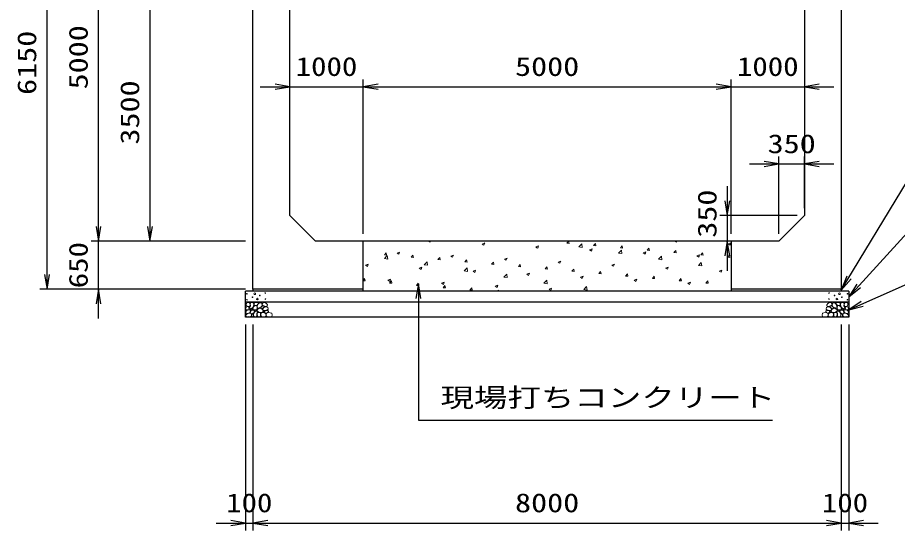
# Model space of a CAD drawing. Units: millimetres at full size. Extents: x 0 to 84100, y 0 to 59400.
# Drawn here: x 60850 to 72812, y 29970 to 36940 of the extents above; entities that cross this region are included whole.
import ezdxf
from ezdxf.enums import TextEntityAlignment as Align

# ---------------------------------------------------------------- set-up
doc = ezdxf.new("R2010")
doc.units = ezdxf.units.MM
for name, color, linetype, lineweight in [('D-DCR-HCHn', 4, 'Continuous', 9), ('D-STR-DIM', 7, 'Continuous', 25), ('D-STR-STRn', 1, 'Continuous', 25), ('D-STR-TXT', 7, 'Continuous', 25)]:
    doc.layers.add(name, color=color, linetype=linetype, lineweight=lineweight)
doc.styles.add('ＭＳ ゴシック', font='')
doc.styles.get('ＭＳ ゴシック').set_extended_font_data('MS Gothic')

# ---------------------------------------------------------------- blocks, each defined once
blk = doc.blocks.new('open_arrow')
at = {"color": 0, "linetype": 'Continuous', "lineweight": -2}
blk.add_lwpolyline([(7.5, 1.25), (0, 0), (7.5, -1.25)], dxfattribs=at)

msp = doc.modelspace()

# ---------------------------------------------------------------- linework, layer by layer
at = {"layer": 'D-DCR-HCHn'}
for p, q in [((66440.382, 33900), (66461.035, 33886.069)), ((66461.065, 33886.096), (66465.73, 33900)), ((67165.826, 33862.496), (67201.395, 33876.149)), ((67165.827, 33862.429), (67191.096, 33845.384)), ((67191.126, 33845.411), (67201.427, 33876.109)), ((68317.101, 33873.367), (68347.465, 33870.71)), ((68317.217, 33873.392), (68339.544, 33900)), ((68347.677, 33870.263), (68342.192, 33900)), ((68480.214, 33823.165), (68519.781, 33864.403)), ((68525.414, 33816.077), (68519.801, 33864.321)), ((68681.586, 33841.513), (68706.077, 33870.7)), ((68712.045, 33838.383), (68706.172, 33870.226)), ((69789.101, 33900), (69808.114, 33887.175)), ((69808.144, 33887.204), (69812.438, 33900)), ((70512.907, 33863.535), (70538.176, 33846.491)), ((70512.91, 33863.601), (70548.479, 33877.254)), ((70538.206, 33846.519), (70548.506, 33877.217)), ((65837.118, 33714.425), (65861.609, 33743.611)), ((65867.586, 33711.313), (65861.713, 33743.156)), ((66008.93, 33739.335), (66044.5, 33752.989)), ((66008.933, 33739.268), (66034.202, 33722.224)), ((66034.232, 33722.25), (66044.532, 33752.948)), ((67895.889, 33821.81), (67931.458, 33835.464)), ((67895.889, 33821.744), (67921.158, 33804.7)), ((67921.188, 33804.727), (67931.488, 33835.425)), ((68480.292, 33822.956), (68525.472, 33815.949)), ((68625.951, 33781.125), (68661.521, 33794.779)), ((68625.951, 33781.059), (68651.22, 33764.015)), ((68651.25, 33764.042), (68661.55, 33794.74)), ((68681.469, 33841.489), (68711.833, 33838.832)), ((69022.372, 33739.081), (69061.939, 33780.318)), ((69022.45, 33738.871), (69067.63, 33731.864)), ((69045.837, 33809.611), (69076.201, 33806.954)), ((69045.956, 33809.635), (69070.446, 33838.822)), ((69067.572, 33731.992), (69061.96, 33780.237)), ((69076.413, 33806.502), (69070.539, 33838.345)), ((69356.012, 33740.374), (69381.281, 33723.33)), ((69356.014, 33740.44), (69391.584, 33754.094)), ((69381.311, 33723.358), (69391.611, 33754.056)), ((69410.205, 33777.732), (69440.569, 33775.076)), ((69410.325, 33777.757), (69434.815, 33806.943)), ((69440.78, 33774.622), (69434.907, 33806.464)), ((69774.574, 33745.854), (69804.938, 33743.198)), ((69774.694, 33745.879), (69799.185, 33775.065)), ((69805.148, 33742.741), (69799.275, 33774.584)), ((70139.064, 33714.001), (70163.554, 33743.187)), ((70169.516, 33710.86), (70163.642, 33742.703)), ((65836.773, 33664.652), (65876.34, 33705.889)), ((65836.85, 33664.448), (65882.03, 33657.441)), ((65837.009, 33714.4), (65867.373, 33711.744)), ((65881.973, 33657.564), (65876.36, 33705.808)), ((66201.377, 33682.522), (66231.741, 33679.865)), ((66201.488, 33682.547), (66225.978, 33711.733)), ((66231.954, 33679.433), (66226.08, 33711.276)), ((66378.931, 33580.567), (66418.499, 33621.805)), ((66424.131, 33573.479), (66418.519, 33621.724)), ((66565.746, 33650.644), (66596.11, 33647.987)), ((66565.857, 33650.669), (66590.347, 33679.855)), ((66596.322, 33647.552), (66590.448, 33679.395)), ((66738.993, 33698.65), (66774.562, 33712.304)), ((66738.994, 33698.583), (66764.264, 33681.539)), ((66764.293, 33681.566), (66774.594, 33712.264)), ((66930.114, 33618.766), (66960.478, 33616.109)), ((66930.226, 33618.791), (66954.717, 33647.977)), ((66960.689, 33615.672), (66954.816, 33647.514)), ((67294.596, 33586.912), (67319.086, 33616.099)), ((67325.057, 33583.791), (67319.183, 33615.634)), ((67469.056, 33657.965), (67504.625, 33671.618)), ((67469.056, 33657.898), (67494.325, 33640.854)), ((67494.355, 33640.881), (67504.655, 33671.579)), ((68199.118, 33617.279), (68234.688, 33630.933)), ((68199.118, 33617.213), (68224.387, 33600.169)), ((68224.417, 33600.197), (68234.717, 33630.895)), ((69564.53, 33654.996), (69604.097, 33696.234)), ((69564.608, 33654.785), (69609.788, 33647.778)), ((69609.73, 33647.908), (69604.118, 33696.152)), ((70086.074, 33699.689), (70111.343, 33682.645)), ((70086.077, 33699.755), (70121.646, 33713.409)), ((70111.373, 33682.673), (70121.673, 33713.371)), ((70138.942, 33713.976), (70169.306, 33711.32)), ((70503.31, 33682.098), (70533.674, 33679.442)), ((70503.433, 33682.123), (70527.923, 33711.309)), ((70533.883, 33678.98), (70528.01, 33710.823)), ((65582.097, 33575.489), (65617.667, 33589.143)), ((65582.1, 33575.422), (65607.369, 33558.378)), ((65607.399, 33558.404), (65617.699, 33589.102)), ((66312.16, 33534.804), (66347.729, 33548.458)), ((66312.162, 33534.738), (66337.431, 33517.693)), ((66337.46, 33517.72), (66347.761, 33548.418)), ((66379.008, 33580.363), (66424.188, 33573.356)), ((66921.089, 33496.482), (66960.657, 33537.72)), ((66921.166, 33496.277), (66966.346, 33489.27)), ((66966.289, 33489.395), (66960.677, 33537.639)), ((67042.223, 33494.119), (67077.792, 33507.773)), ((67067.522, 33477.035), (67077.822, 33507.733)), ((67294.482, 33586.888), (67324.846, 33584.231)), ((67658.85, 33555.01), (67689.214, 33552.353)), ((67658.965, 33555.034), (67683.455, 33584.221)), ((67689.425, 33551.911), (67683.551, 33583.753)), ((68023.218, 33523.132), (68053.582, 33520.475)), ((68023.334, 33523.156), (68047.825, 33552.342)), ((68053.792, 33520.03), (68047.919, 33551.873)), ((68387.704, 33491.278), (68412.194, 33520.464)), ((68418.16, 33488.149), (68412.287, 33519.992)), ((68929.179, 33576.529), (68954.448, 33559.484)), ((68929.181, 33576.594), (68964.751, 33590.248)), ((68954.478, 33559.512), (68964.779, 33590.21)), ((69659.241, 33535.844), (69684.51, 33518.8)), ((69659.244, 33535.909), (69694.813, 33549.563)), ((69684.54, 33518.828), (69694.84, 33549.526)), ((70106.688, 33570.911), (70146.255, 33612.149)), ((70106.766, 33570.7), (70151.946, 33563.693)), ((70151.888, 33563.823), (70146.276, 33612.068)), ((70389.307, 33495.224), (70424.876, 33508.878)), ((70414.601, 33478.143), (70424.902, 33508.841)), ((65550, 33372.251), (65567.726, 33393.376)), ((65573.701, 33361.08), (65567.828, 33392.923)), ((65885.327, 33370.958), (65920.896, 33384.612)), ((65910.628, 33353.874), (65920.928, 33384.572)), ((67042.223, 33494.053), (67067.492, 33477.009)), ((67463.247, 33412.398), (67502.815, 33453.635)), ((67463.324, 33412.192), (67508.504, 33405.185)), ((67508.447, 33405.31), (67502.835, 33453.555)), ((67772.285, 33453.433), (67807.855, 33467.087)), ((67772.285, 33453.368), (67797.554, 33436.324)), ((67797.584, 33436.351), (67807.884, 33467.049)), ((68387.586, 33491.253), (68417.95, 33488.597)), ((68502.346, 33412.683), (68527.616, 33395.639)), ((68502.348, 33412.748), (68537.918, 33426.402)), ((68527.645, 33395.666), (68537.946, 33426.364)), ((68751.955, 33459.375), (68782.319, 33456.719)), ((68752.073, 33459.4), (68776.563, 33488.586)), ((68782.528, 33456.269), (68776.654, 33488.112)), ((69116.323, 33427.497), (69146.687, 33424.841)), ((69116.442, 33427.522), (69140.933, 33456.708)), ((69146.895, 33424.388), (69141.022, 33456.231)), ((69232.411, 33372.063), (69267.98, 33385.717)), ((69257.707, 33354.982), (69268.007, 33385.68)), ((69480.691, 33395.619), (69511.055, 33392.963)), ((69480.812, 33395.643), (69505.302, 33424.83)), ((69511.263, 33392.508), (69505.39, 33424.351)), ((69845.181, 33363.765), (69869.671, 33392.952)), ((69875.631, 33360.627), (69869.757, 33392.47)), ((70389.303, 33495.159), (70414.572, 33478.115)), ((65550, 33363.563), (65573.491, 33361.508)), ((65885.329, 33370.892), (65910.598, 33353.848)), ((65907.495, 33332.287), (65937.859, 33329.63)), ((65907.605, 33332.311), (65932.095, 33361.498)), ((65938.069, 33329.199), (65932.195, 33361.042)), ((66271.863, 33300.409), (66302.227, 33297.752)), ((66271.975, 33300.433), (66296.465, 33329.62)), ((66302.437, 33297.319), (66296.563, 33329.162)), ((66615.39, 33330.273), (66650.959, 33343.927)), ((66615.39, 33330.207), (66640.659, 33313.163)), ((66636.231, 33268.531), (66666.595, 33265.874)), ((66636.344, 33268.555), (66660.834, 33297.741)), ((66640.689, 33313.19), (66650.989, 33343.888)), ((66666.804, 33265.438), (66660.931, 33297.281)), ((67000.713, 33236.677), (67025.204, 33265.863)), ((67031.172, 33233.558), (67025.298, 33265.401)), ((67345.452, 33289.588), (67381.022, 33303.241)), ((67345.452, 33289.522), (67370.721, 33272.478)), ((67370.751, 33272.505), (67381.051, 33303.203)), ((68005.405, 33328.313), (68044.973, 33369.551)), ((68005.483, 33328.106), (68050.662, 33321.099)), ((68050.605, 33321.226), (68044.993, 33369.47)), ((68075.515, 33248.902), (68111.085, 33262.556)), ((68100.812, 33231.821), (68111.113, 33262.519)), ((68547.563, 33244.228), (68587.131, 33285.466)), ((68592.764, 33237.141), (68587.151, 33285.386)), ((69232.408, 33371.998), (69257.677, 33354.954)), ((69845.059, 33363.741), (69875.423, 33361.085)), ((69962.47, 33331.313), (69987.739, 33314.269)), ((69962.474, 33331.378), (69998.043, 33345.032)), ((69987.768, 33314.297), (69998.069, 33344.995)), ((70209.427, 33331.863), (70239.791, 33329.207)), ((70209.55, 33331.887), (70234.041, 33361.073)), ((70239.998, 33328.747), (70234.125, 33360.589)), ((67000.599, 33236.652), (67030.963, 33233.996)), ((67377.838, 33220), (67389.573, 33233.985)), ((67392.16, 33220), (67389.666, 33233.52)), ((68075.514, 33248.837), (68100.783, 33231.793)), ((68547.641, 33244.021), (68592.821, 33237.013)), ((68836.273, 33220), (68841.147, 33221.871)), ((68840.559, 33220), (68841.174, 33221.834))]:
    msp.add_line(p, q, dxfattribs=at)
for points in [[(64001.198, 33061.594), (63980.395, 33066.217), (63961.904, 33056.971), (63959.592, 33036.168), (63964.215, 33019.988), (63987.33, 33013.053), (64003.51, 33013.053), (64010.444, 33024.611), (64010.444, 33050.037)], [(64019.69, 33063.906), (64012.756, 33043.102), (64015.067, 33019.988), (63998.887, 32994.562), (64019.69, 32983.005), (64042.805, 32994.562), (64056.673, 33013.053), (64061.296, 33043.102), (64056.673, 33059.283), (64042.805, 33066.217)], [(64058.985, 33008.431), (64047.427, 32980.693), (64056.673, 32969.136), (64084.411, 32969.136), (64095.968, 32973.759), (64107.525, 32989.939), (64107.525, 33003.808), (64095.968, 33022.299), (64082.099, 33024.611)], [(64123.447, 32986.214), (64110.689, 32990.569), (64109.425, 33018.678), (64122.512, 33047.359), (64139.448, 33063.536), (64171.403, 33057.032), (64174.133, 33021.913), (64163.816, 33009.876), (64135.739, 32994.301)], [(64154.798, 32995.711), (64156.454, 32989.566), (64162.011, 32985.193), (64174.19, 32983.302), (64185.305, 32989.802), (64195.592, 32999.138), (64204.858, 33007.333), (64204.635, 33013.462), (64198.736, 33018.875), (64184.203, 33020.356), (64171.47, 33014.383), (64162.011, 33005.165), (64157.281, 33000.556)], [(64182.012, 33029.601), (64175.964, 33035.086), (64174.897, 33040.792), (64178.414, 33053.305), (64188.71, 33067.61), (64211.004, 33066.105), (64232.571, 33055.811), (64247.195, 33035.597), (64245.021, 33022.456), (64238.02, 33015.716), (64226.769, 33013.215), (64210.511, 33017.483), (64189.289, 33024.481)], [(71917.988, 33029.601), (71924.036, 33035.086), (71925.103, 33040.792), (71921.586, 33053.305), (71911.29, 33067.61), (71888.996, 33066.105), (71867.429, 33055.811), (71852.805, 33035.597), (71854.979, 33022.456), (71861.98, 33015.716), (71873.231, 33013.215), (71889.489, 33017.483), (71910.711, 33024.481)], [(71945.202, 32995.711), (71943.546, 32989.566), (71937.989, 32985.193), (71925.81, 32983.302), (71914.695, 32989.802), (71904.408, 32999.138), (71895.142, 33007.333), (71895.365, 33013.462), (71901.264, 33018.875), (71915.797, 33020.356), (71928.53, 33014.383), (71937.989, 33005.165), (71942.719, 33000.556)], [(71976.553, 32986.214), (71989.311, 32990.569), (71990.575, 33018.678), (71977.488, 33047.359), (71960.552, 33063.536), (71928.597, 33057.032), (71925.867, 33021.913), (71936.184, 33009.876), (71964.261, 32994.301)], [(72041.015, 33008.431), (72052.573, 32980.693), (72043.327, 32969.136), (72015.589, 32969.136), (72004.032, 32973.759), (71992.475, 32989.939), (71992.475, 33003.808), (72004.032, 33022.299), (72017.901, 33024.611)], [(72080.31, 33063.906), (72087.244, 33043.102), (72084.933, 33019.988), (72101.113, 32994.562), (72080.31, 32983.005), (72057.195, 32994.562), (72043.327, 33013.053), (72038.704, 33043.102), (72043.327, 33059.283), (72057.195, 33066.217)], [(72098.802, 33061.594), (72119.605, 33066.217), (72138.096, 33056.971), (72140.408, 33036.168), (72135.785, 33019.988), (72112.67, 33013.053), (72096.49, 33013.053), (72089.556, 33024.611), (72089.556, 33050.037)], [(63957.281, 33003.808), (63950.346, 32983.005), (63959.592, 32969.136), (63982.707, 32966.824), (63998.488, 32973.599), (63991.952, 32989.939), (63996.575, 32999.185), (63987.33, 33008.431), (63973.461, 33013.053)], [(64001.155, 32927.009), (64018.277, 32952.692), (64016.137, 32959.112), (63992.594, 32965.533), (63971.192, 32963.393), (63956.21, 32950.551), (63954.07, 32935.57), (63956.21, 32920.588), (63973.332, 32916.308)], [(64009.716, 32873.503), (64024.698, 32879.924), (64028.978, 32901.326), (64020.417, 32916.308), (64005.435, 32920.588), (63986.173, 32918.448), (63964.771, 32909.887), (63954.07, 32897.045), (63954.07, 32882.064), (63960.49, 32873.503), (63986.173, 32875.643)], [(64024.313, 32983.005), (64012.756, 32973.759), (64017.379, 32966.824), (64033.559, 32966.824), (64040.493, 32969.136), (64045.116, 32978.382), (64038.182, 32985.316)], [(64061.082, 32927.009), (64071.783, 32952.692), (64063.222, 32963.393), (64037.539, 32963.393), (64026.838, 32959.112), (64016.137, 32944.131), (64016.137, 32931.289), (64026.838, 32914.167), (64039.679, 32912.027)], [(64056.801, 32879.924), (64056.801, 32905.606), (64046.1, 32912.027), (64035.399, 32905.606), (64033.259, 32890.625), (64035.399, 32877.783), (64050.381, 32873.503)], [(64097.466, 32875.643), (64103.886, 32894.905), (64101.746, 32916.308), (64116.728, 32939.85), (64097.466, 32950.551), (64076.063, 32939.85), (64063.222, 32922.728), (64058.941, 32894.905), (64063.222, 32879.924), (64076.063, 32873.503)], [(64093.185, 32950.551), (64103.886, 32959.112), (64099.606, 32965.533), (64084.624, 32965.533), (64078.204, 32963.393), (64073.923, 32954.832), (64080.344, 32948.411)], [(64114.588, 32877.783), (64133.85, 32873.503), (64150.972, 32882.064), (64153.112, 32901.326), (64150.968, 32924.878), (64127.429, 32932.327), (64112.447, 32928.603), (64106.027, 32912.027), (64106.027, 32888.484)], [(64163.203, 32929.532), (64127.829, 32936.129), (64112.782, 32948.266), (64108.03, 32967.263), (64122.713, 32981.629), (64151.323, 32989.69), (64172.97, 32976.761), (64186.961, 32959.347), (64183.002, 32941.67)], [(64162.352, 32923.637), (64177.306, 32932.556), (64203.44, 32932.292), (64224.93, 32913.525), (64228.643, 32884.899), (64214.853, 32874.245), (64178.098, 32871.871), (64161.731, 32881.633), (64157.172, 32904.06)], [(64243.372, 32961.832), (64248.688, 32966.874), (64255.476, 32975.68), (64257.145, 32983.275), (64253.144, 32997.685), (64239.088, 33008.67), (64218.907, 33007.89), (64191.698, 32993.001), (64182.086, 32980.757), (64185.152, 32966.784), (64194.778, 32960.04), (64203.599, 32959.145), (64217.363, 32959.524), (64230.808, 32961.002)], [(64199.971, 32935.265), (64204.183, 32938.446), (64207.686, 32943.505), (64207.81, 32950.431), (64203.414, 32956.067), (64195.769, 32957.977), (64189.356, 32956.179), (64187.704, 32950.442), (64186.896, 32944.835), (64187.881, 32937.456), (64193.975, 32934.127)], [(64227.597, 32920.331), (64217.895, 32925.079), (64210.89, 32933.822), (64210.719, 32945.084), (64214.942, 32955.627), (64230.189, 32957.625), (64245.054, 32958.018), (64259.481, 32952.512), (64261.849, 32943.273), (64249.54, 32932.195), (64234.555, 32923.15)], [(64259.972, 32872.493), (64244.837, 32874.274), (64234.866, 32879.787), (64230.835, 32892.722), (64230.945, 32904.963), (64240.172, 32921.678), (64258.242, 32932.822), (64285.731, 32928.403), (64307.453, 32920.334), (64312.643, 32896.125), (64308.03, 32878.257), (64286.884, 32872.877)], [(71840.028, 32872.493), (71855.163, 32874.274), (71865.134, 32879.787), (71869.165, 32892.722), (71869.055, 32904.963), (71859.828, 32921.678), (71841.758, 32932.822), (71814.269, 32928.403), (71792.547, 32920.334), (71787.357, 32896.125), (71791.97, 32878.257), (71813.116, 32872.877)], [(71872.403, 32920.331), (71882.105, 32925.079), (71889.11, 32933.822), (71889.281, 32945.084), (71885.058, 32955.627), (71869.811, 32957.625), (71854.946, 32958.018), (71840.519, 32952.512), (71838.151, 32943.273), (71850.46, 32932.195), (71865.445, 32923.15)], [(71856.628, 32961.832), (71851.312, 32966.874), (71844.524, 32975.68), (71842.855, 32983.275), (71846.856, 32997.685), (71860.912, 33008.67), (71881.093, 33007.89), (71908.302, 32993.001), (71917.914, 32980.757), (71914.848, 32966.784), (71905.222, 32960.04), (71896.401, 32959.145), (71882.637, 32959.524), (71869.192, 32961.002)], [(71937.648, 32923.637), (71922.694, 32932.556), (71896.56, 32932.292), (71875.07, 32913.525), (71871.357, 32884.899), (71885.147, 32874.245), (71921.902, 32871.871), (71938.269, 32881.633), (71942.828, 32904.06)], [(71900.029, 32935.265), (71895.817, 32938.446), (71892.314, 32943.505), (71892.19, 32950.431), (71896.586, 32956.067), (71904.231, 32957.977), (71910.644, 32956.179), (71912.296, 32950.442), (71913.104, 32944.835), (71912.119, 32937.456), (71906.025, 32934.127)], [(71936.797, 32929.532), (71972.171, 32936.129), (71987.218, 32948.266), (71991.97, 32967.263), (71977.287, 32981.629), (71948.677, 32989.69), (71927.03, 32976.761), (71913.039, 32959.347), (71916.998, 32941.67)], [(71985.412, 32877.783), (71966.15, 32873.503), (71949.028, 32882.064), (71946.888, 32901.326), (71949.032, 32924.878), (71972.571, 32932.327), (71987.553, 32928.603), (71993.973, 32912.027), (71993.973, 32888.484)], [(72002.534, 32875.643), (71996.114, 32894.905), (71998.254, 32916.308), (71983.272, 32939.85), (72002.534, 32950.551), (72023.937, 32939.85), (72036.778, 32922.728), (72041.059, 32894.905), (72036.778, 32879.924), (72023.937, 32873.503)], [(72006.815, 32950.551), (71996.114, 32959.112), (72000.394, 32965.533), (72015.376, 32965.533), (72021.796, 32963.393), (72026.077, 32954.832), (72019.656, 32948.411)], [(72038.918, 32927.009), (72028.217, 32952.692), (72036.778, 32963.393), (72062.461, 32963.393), (72073.162, 32959.112), (72083.863, 32944.131), (72083.863, 32931.289), (72073.162, 32914.167), (72060.321, 32912.027)], [(72043.199, 32879.924), (72043.199, 32905.606), (72053.9, 32912.027), (72064.601, 32905.606), (72066.741, 32890.625), (72064.601, 32877.783), (72049.619, 32873.503)], [(72075.687, 32983.005), (72087.244, 32973.759), (72082.621, 32966.824), (72066.441, 32966.824), (72059.507, 32969.136), (72054.884, 32978.382), (72061.818, 32985.316)], [(72090.284, 32873.503), (72075.302, 32879.924), (72071.022, 32901.326), (72079.583, 32916.308), (72094.565, 32920.588), (72113.827, 32918.448), (72135.229, 32909.887), (72145.93, 32897.045), (72145.93, 32882.064), (72139.51, 32873.503), (72113.827, 32875.643)], [(72098.845, 32927.009), (72081.723, 32952.692), (72083.863, 32959.112), (72107.406, 32965.533), (72128.808, 32963.393), (72143.79, 32950.551), (72145.93, 32935.57), (72143.79, 32920.588), (72126.668, 32916.308)], [(72142.719, 33003.808), (72149.654, 32983.005), (72140.408, 32969.136), (72117.293, 32966.824), (72101.512, 32973.599), (72108.048, 32989.939), (72103.425, 32999.185), (72112.67, 33008.431), (72126.539, 33013.053)]]:
    msp.add_lwpolyline(points, close=True, dxfattribs=at)
for points in [[(64093.432, 33068.547), (64076.093, 33066.446), (64064.258, 33058.701), (64064.626, 33039.819), (64070.514, 33026.087), (64085.025, 33026.185), (64105.107, 33029.153), (64114.799, 33043.689), (64124.082, 33053.492), (64126.884, 33064.345), (64114.099, 33068.547), (64093.082, 33068.547)], [(72006.568, 33068.547), (72023.907, 33066.446), (72035.742, 33058.701), (72035.374, 33039.819), (72029.486, 33026.087), (72014.975, 33026.185), (71994.893, 33029.153), (71985.201, 33043.689), (71975.918, 33053.492), (71973.116, 33064.345), (71985.901, 33068.547), (72006.918, 33068.547)]]:
    msp.add_lwpolyline(points, dxfattribs=at)
for centre, radius in [((63966.091, 33186.145), 4.5), ((64043.437, 33138.641), 4.5), ((64075.004, 33186.145), 11.25), ((64141.563, 33162.459), 4.5), ((64217.197, 33195.221), 4.5), ((71882.803, 33195.221), 4.5), ((71958.437, 33162.459), 4.5), ((72024.996, 33186.145), 11.25), ((72056.563, 33138.641), 4.5), ((72133.909, 33186.145), 4.5), ((63967.803, 33105.879), 4.5), ((64109.996, 33114.955), 11.25), ((64218.909, 33114.955), 4.5), ((71881.091, 33114.955), 4.5), ((71990.004, 33114.955), 11.25), ((72132.197, 33105.879), 4.5)]:
    msp.add_circle(centre, radius, dxfattribs=at)
at = {"layer": 'D-STR-DIM'}
for p, q in [((61250, 33250), (61250, 39400)), ((61950, 33900), (61950, 38900)), ((62650, 37400), (62650, 33900)), ((65550, 34000), (65550, 36100)), ((65550, 34000), (65550, 36100)), ((70550, 34000), (70550, 36100)), ((70550, 34000), (70550, 36100)), ((64150, 36000), (65950, 36000)), ((65550, 36000), (70550, 36000)), ((70150, 36000), (71950, 36000)), ((70800, 34950), (71950, 34950)), ((71200, 34000), (71200, 35050)), ((71550, 34350), (71550, 35050)), ((70500, 34650), (70500, 33500)), ((61950, 32850), (61950, 34300)), ((71450, 34250), (70400, 34250)), ((63950, 33900), (61850, 33900)), ((63950, 33900), (61850, 33900)), ((63950, 33900), (62550, 33900)), ((71100, 33900), (70400, 33900)), ((63950, 33250), (61150, 33250)), ((63950, 33250), (61850, 33250)), ((63950, 32770), (63950, 29970)), ((64050, 32770), (64050, 29970)), ((64050, 32770), (64050, 29970)), ((72050, 32770), (72050, 29970)), ((72050, 32770), (72050, 29970)), ((72150, 32770), (72150, 29970)), ((63550, 30070), (64450, 30070)), ((64050, 30070), (72050, 30070)), ((71650, 30070), (72550, 30070))]:
    msp.add_line(p, q, dxfattribs=at)
at = {"layer": 'D-STR-STRn'}
for p, q in [((64050, 33250), (64050, 39400)), ((72050, 39400), (72050, 33250)), ((64550, 34250), (64550, 38550)), ((71550, 38550), (71550, 34250)), ((64900, 33900), (64550, 34250)), ((71550, 34250), (71200, 33900)), ((71200, 33900), (64900, 33900)), ((65550, 33220), (65550, 33900)), ((70550, 33900), (70550, 33220)), ((72150, 33220), (63950, 33220)), ((63950, 32870), (63950, 33220)), ((65550, 33250), (64050, 33250)), ((64050, 33250), (64050, 33220)), ((72050, 33250), (70550, 33250)), ((72050, 33250), (72050, 33220)), ((72150, 33220), (72150, 32870)), ((72150, 33070), (63950, 33070)), ((72150, 32870), (63950, 32870))]:
    msp.add_line(p, q, dxfattribs=at)
at = {"layer": 'D-STR-TXT'}
for points in [[(72050, 33235), (72950, 34720), (73150, 34720), (78217.513, 34720)], [(72150, 33145), (72950, 34020), (73150, 34020), (76853.046, 34020)], [(66300, 33320), (66300, 31470), (66500, 31470), (71112.69, 31470)], [(72150, 32970), (72950, 33320), (73150, 33320), (74479.442, 33320)]]:
    msp.add_lwpolyline(points, dxfattribs=at)

# ---------------------------------------------------------------- block references
at = {"layer": 'D-STR-DIM', "xscale": 26.7, "yscale": 26.7}
for p, rotation in [((64550, 36000), 180), ((70550, 36000), 180), ((70550, 36000), 180), ((71200, 34950), 180), ((70500, 34250), 90), ((61950, 33900), 90), ((61950, 33900), 90), ((62650, 33900), 90), ((70500, 33900), 270), ((61250, 33250), 90), ((61950, 33250), 270), ((63950, 30070), 180), ((72050, 30070), 180), ((72050, 30070), 180)]:
    msp.add_blockref('open_arrow', p, dxfattribs=dict(at, rotation=rotation))
for p in [(65550, 36000), (65550, 36000), (71550, 36000), (71550, 34950), (64050, 30070), (64050, 30070), (72150, 30070)]:
    msp.add_blockref('open_arrow', p, dxfattribs=at)
at = {"layer": 'D-STR-TXT', "xscale": 26.7, "yscale": 26.7}
for p, rotation in [((72050, 33235), 58.8), ((66300, 33320), 270), ((72150, 33145), 47.6), ((72150, 32970), 23.6)]:
    msp.add_blockref('open_arrow', p, dxfattribs=dict(at, rotation=rotation))

# ---------------------------------------------------------------- texts
at = {"layer": 'D-STR-DIM', "style": 'ＭＳ ゴシック'}
for s, width, p in [('6150', 1.25, (60975, 36325)), ('5000', 1.25, (61675, 36400)), ('3500', 1.25, (62375, 35650)), ('350', 1.25, (70225, 34275)), ('650', 1.2, (61675, 33575))]:
    msp.add_text(s, height=256.6, rotation=90, dxfattribs=dict(at, width=width)).set_placement(p, align=Align.MIDDLE_CENTER)
for s, width, p in [('1000', 1.2, (65050, 36275)), ('5000', 1.25, (68050, 36275)), ('1000', 1.2, (71050, 36275)), ('350', 1.25, (71375, 35225)), ('100', 1.2, (64000, 30345)), ('8000', 1.25, (68050, 30345)), ('100', 1.2, (72100, 30345))]:
    msp.add_text(s, height=256.6, dxfattribs=dict(at, width=width)).set_placement(p, align=Align.MIDDLE_CENTER)
at = {"layer": 'D-STR-TXT', "style": 'ＭＳ ゴシック', "width": 1.3}
msp.add_text('現場打ちコンクリート', height=256.6, dxfattribs=at).set_placement((66600, 31570), align=Align.BOTTOM_LEFT)

doc.saveas('drawing.dxf')
